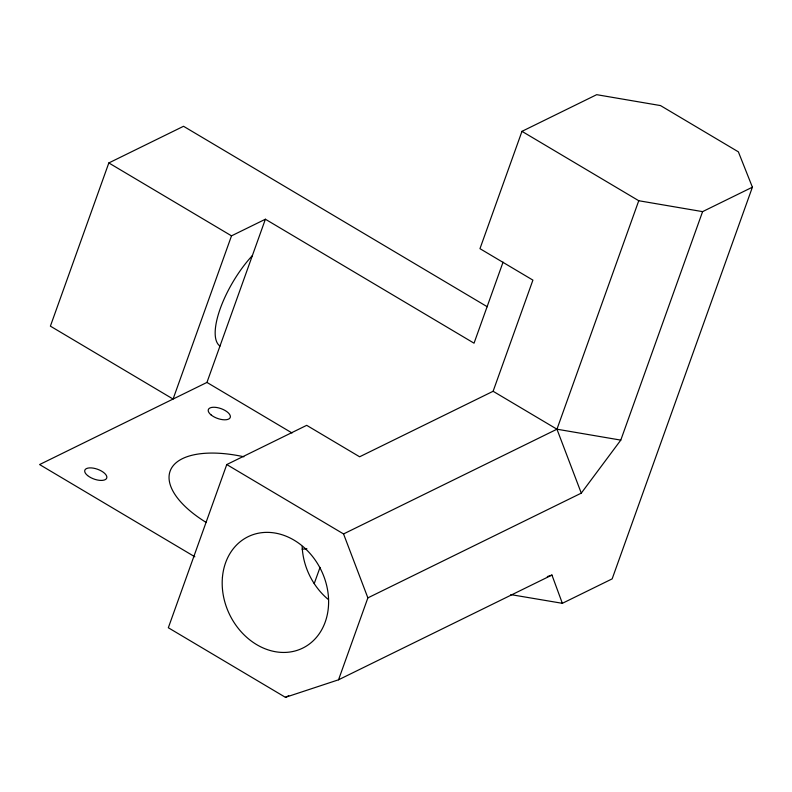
<?xml version="1.0" encoding="UTF-8"?>
<svg xmlns="http://www.w3.org/2000/svg" width="792" height="792" viewBox="0 0 792 792"><rect width="100%" height="100%" fill="white"/><g stroke="black" fill="none" stroke-linecap="round" stroke-linejoin="round"><path stroke-width="1.19" d="M487.268 306.752L183.536 126.284L108.831 162.944L50.391 326.146L173.082 399.049L231.511 235.848L265.389 219.226L474.042 343.193L503.059 262.142M194.852 556.806L39.6 464.558L206.95 382.427L265.389 219.226M226.769 464.548L168.33 627.749L285.427 697.326L338.54 679.793L551.945 575.061L562.35 603.316L612.157 578.873L752.4 187.189L738.372 151.846L660.518 105.584L596.683 94.674L521.977 131.343L479.972 248.668L532.907 280.12L493.109 391.278L359.627 456.786L306.692 425.334L226.769 464.548L343.55 533.937L367.874 597.871L338.54 679.793M314.216 583.615L320.037 567.379M367.874 597.871L581.279 493.139L556.954 429.205L638.758 200.732L521.977 131.343M581.279 493.139L620.789 440.114L702.593 211.632L752.4 187.189M343.55 533.937L556.954 429.205L620.789 440.114M285.427 697.326L288.743 695.693M547.322 576.586L551.945 575.061M510.82 594.614L562.35 603.316M638.758 200.732L702.593 211.632M108.831 162.944L231.511 235.848M493.109 391.278L556.954 429.205M206.95 382.427L292.02 432.967M219.978 346.055A62.033 22.117 -59.3 0 1 252.361 255.598M327.938 599.207A62.033 50.866 63.9 0 1 302.158 546.421M306.9 548.767A89.179 39.927 19.7 0 1 302.099 549.163M206.088 522.383A89.179 39.927 19.7 0 1 171.478 468.201A89.179 39.927 19.7 0 1 243.896 456.786M222.433 577.328A62.033 50.866 63.9 0 0 297.416 650.272A62.033 50.866 63.9 0 0 306.365 549.628A62.033 50.866 63.9 0 0 222.433 577.328M211.098 414.929A11.633 5.207 19.7 0 0 229.868 418.136A11.633 5.207 19.7 0 0 216.909 407.533A11.633 5.207 19.7 0 0 211.098 414.929M87.585 475.547A11.633 5.207 19.7 0 0 106.346 478.754A11.633 5.207 19.7 0 0 93.387 468.151A11.633 5.207 19.7 0 0 87.585 475.547"/></g></svg>
